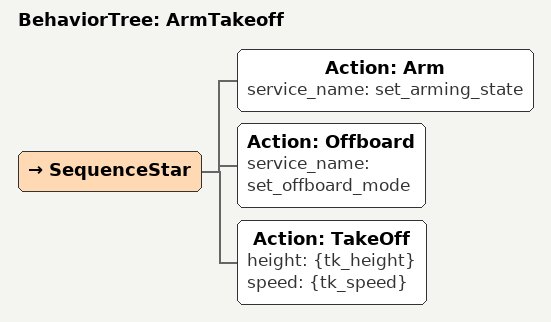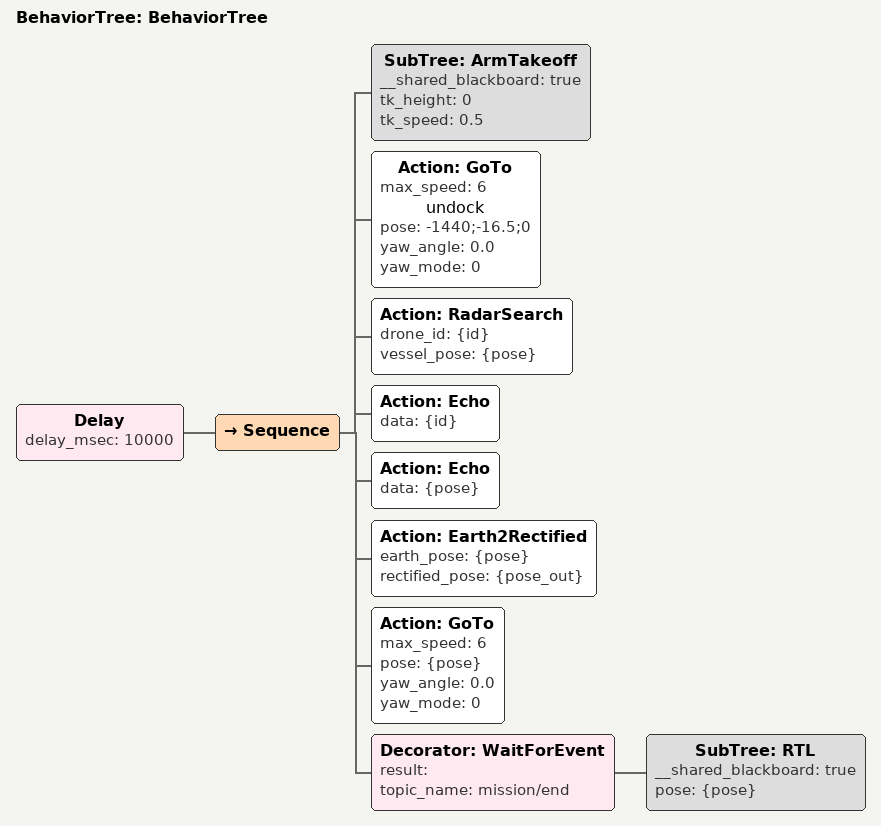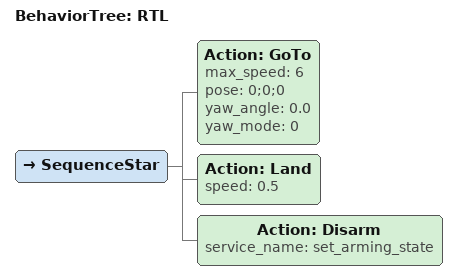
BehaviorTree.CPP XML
<?xml version="1.0"?>
<root main_tree_to_execute="BehaviorTree">
    <BehaviorTree ID="ArmTakeoff">
        <SequenceStar>
            <Action ID="Arm" service_name="set_arming_state"/>
            <Action ID="Offboard" service_name="set_offboard_mode"/>
            <Action ID="TakeOff" height="{tk_height}" speed="{tk_speed}"/>
        </SequenceStar>
    </BehaviorTree>
    <BehaviorTree ID="BehaviorTree">
        <Delay delay_msec="10000">
            <Sequence>
                <SubTree ID="ArmTakeoff" __shared_blackboard="true" tk_height="0" tk_speed="0.5"/>
                <Action ID="GoTo" max_speed="6" name="undock" pose="-1440;-16.5;0" yaw_angle="0.0" yaw_mode="0"/>
                <Action ID="RadarSearch" drone_id="{id}" vessel_pose="{pose}"/>
                <Action ID="Echo" data="{id}"/>
                <Action ID="Echo" data="{pose}"/>
                <Action ID="Earth2Rectified" earth_pose="{pose}" rectified_pose="{pose_out}"/>
                <Action ID="GoTo" max_speed="6" pose="{pose}" yaw_angle="0.0" yaw_mode="0"/>
                <Decorator ID="WaitForEvent" result="" topic_name="mission/end">
                    <SubTree ID="RTL" __shared_blackboard="true" pose="{pose}"/>
                </Decorator>
            </Sequence>
        </Delay>
    </BehaviorTree>
    <BehaviorTree ID="RTL">
        <SequenceStar>
            <Action ID="GoTo" max_speed="6" pose="0;0;0" yaw_angle="0.0" yaw_mode="0"/>
            <Action ID="Land" speed="0.5"/>
            <Action ID="Disarm" service_name="set_arming_state"/>
        </SequenceStar>
    </BehaviorTree>
</root>
